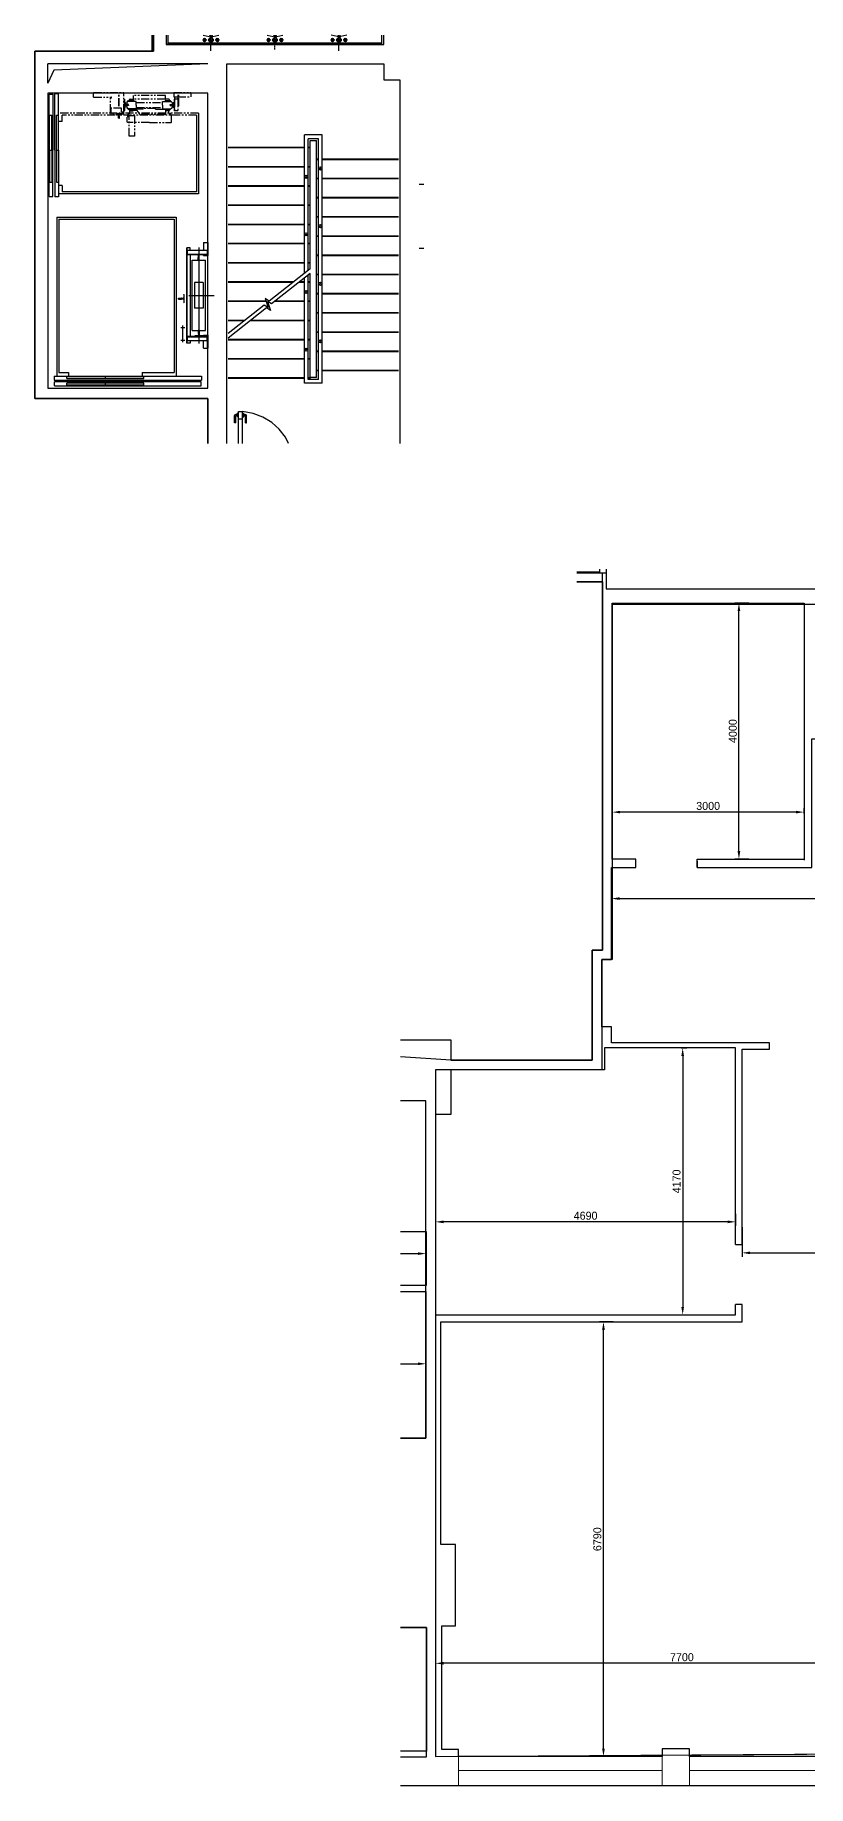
# Model space of a CAD drawing. Header units: millimetres. Extents: x 1227527 to 1255947, y -285579 to -258224.
# Drawn here: x 1227527 to 1239607, y -285579 to -258224 of the extents above; entities that cross this region are included whole.
import ezdxf

# ---------------------------------------------------------------- set-up
doc = ezdxf.new("R2010")
doc.units = ezdxf.units.MM
for name, pattern in [('DASHDOT2', [12.7, 6.35, -3.175, 0, -3.175]), ('HIDDEN2', [4.7625, 3.175, -1.5875]), ('PHANTOMX2', [127, 63.5, -12.7, 12.7, -12.7, 12.7, -12.7])]:
    doc.linetypes.add(name, pattern=pattern)
for name, color, linetype in [('Baca', 7, 'Continuous'), ('Divar-komek', 7, 'Continuous'), ('Kafel', 7, 'Continuous'), ('Lift', 7, 'Continuous'), ('Meheccer', 7, 'Continuous'), ('OFFICE_BOUNDARY', 3, 'Continuous'), ('Pillekan', 7, 'Continuous'), ('Qapi', 7, 'Continuous'), ('Santexnika', 7, 'Continuous')]:
    doc.layers.add(name, color=color, linetype=linetype)
doc.layers.add('Guzgu', color=165, linetype='Continuous', lineweight=5, true_color=0x385ca8)

msp = doc.modelspace()

# ---------------------------------------------------------------- linework, layer by layer
for p, q in [((1229377, -258474), (1229377, -258224)), ((1229577, -258224), (1229577, -258374)), ((1232977, -258374), (1232977, -258224)), ((1227527, -263904), (1227527, -258474)), ((1227527, -258474), (1229377, -258474)), ((1229577, -258374), (1232977, -258374)), ((1230527, -258674), (1232977, -258674)), ((1230527, -264604), (1230527, -258674)), ((1232977, -258674), (1232977, -258924)), ((1232977, -258924), (1233227, -258924)), ((1233227, -258924), (1233227, -264604)), ((1230227, -263904), (1227527, -263904)), ((1230227, -264604), (1230227, -263904)), ((1236352, -266618), (1235997, -266618)), ((1236352, -266618), (1236352, -266569)), ((1236397, -266878), (1236397, -266628)), ((1236452, -266569), (1236452, -266878)), ((1235997, -266768), (1236397, -266768)), ((1236397, -266768), (1235997, -266768)), ((1236397, -272519), (1236397, -266768)), ((1236397, -272519), (1236397, -266878)), ((1236452, -266878), (1240872, -266878)), ((1236237, -274239), (1236237, -272519)), ((1236237, -272519), (1236397, -272519)), ((1236237, -274239), (1236237, -272519)), ((1236237, -272519), (1236397, -272519)), ((1233237, -273924), (1234027, -273924)), ((1234027, -273924), (1234027, -274239)), ((1234027, -274239), (1236237, -274239)), ((1234027, -274239), (1236237, -274239)), ((1233647, -276924), (1233237, -276924)), ((1233647, -277754), (1233647, -276924)), ((1233237, -277754), (1233647, -277754)), ((1233237, -277854), (1233637, -277854)), ((1233637, -277854), (1233637, -280144)), ((1233637, -280144), (1233237, -280144)), ((1233237, -283104), (1233647, -283104)), ((1233647, -283104), (1233647, -285034)), ((1233647, -285034), (1233237, -285034)), ((1247964, -285579), (1233237, -285579))]:
    msp.add_line(p, q)
at = {"color": 1, "lineweight": 30}
for p, q in [((1229377, -258224), (1229377, -258474)), ((1229377, -258474), (1229377, -258224)), ((1229377, -258474), (1227527, -258474)), ((1227527, -258474), (1227527, -263904)), ((1227527, -263904), (1227527, -258474)), ((1227527, -258474), (1229377, -258474)), ((1227527, -263904), (1230227, -263904)), ((1230227, -263904), (1227527, -263904)), ((1230227, -263904), (1230227, -264604)), ((1230227, -264604), (1230227, -263904)), ((1235997, -266628), (1236452, -266628)), ((1236452, -266628), (1236452, -266878)), ((1235997, -266768), (1236397, -266768)), ((1236397, -266768), (1236397, -272519)), ((1236452, -266878), (1240872, -266878)), ((1242147, -267119), (1236547, -267119)), ((1236547, -267119), (1236547, -272669)), ((1236397, -272519), (1236237, -272519)), ((1236237, -272519), (1236237, -274239)), ((1236547, -272669), (1236387, -272669)), ((1236387, -272669), (1236387, -273719)), ((1236387, -273719), (1236387, -274389)), ((1234027, -274239), (1233237, -274190)), ((1236237, -274239), (1234027, -274239)), ((1236387, -274389), (1233787, -274389)), ((1233787, -274389), (1233787, -275089)), ((1233637, -274874), (1233237, -274874)), ((1233637, -280144), (1233637, -274874)), ((1233787, -275089), (1233787, -285119)), ((1233237, -280144), (1233637, -280144)), ((1233647, -283104), (1233237, -283104)), ((1233647, -285124), (1233647, -283104)), ((1233787, -285119), (1249537, -285019)), ((1233237, -285124), (1233647, -285124))]:
    msp.add_line(p, q, dxfattribs=at)
at = {"color": 0, "lineweight": -2, "transparency": 16777216}
for p, q in [((1238681, -267099), (1238466, -267099)), ((1238528, -270974), (1238528, -267224)), ((1236547, -270386), (1236547, -270302)), ((1239422, -270365), (1236672, -270365)), ((1239547, -270386), (1239547, -270302)), ((1238681, -271099), (1238466, -271099)), ((1236537, -271918), (1236537, -271653)), ((1236662, -271716), (1248882, -271716)), ((1237628, -274049), (1237712, -274049)), ((1237649, -274174), (1237649, -278094)), ((1233787, -276686), (1233787, -276829)), ((1238352, -276766), (1233912, -276766)), ((1238477, -276641), (1238477, -276829)), ((1238577, -276847), (1238577, -277313)), ((1233637, -277320), (1233637, -277199)), ((1238702, -277250), (1242972, -277250)), ((1236564, -278329), (1236348, -278329)), ((1236411, -284994), (1236411, -278454)), ((1237628, -278219), (1237712, -278219)), ((1233637, -278978), (1233637, -278921)), ((1233787, -283642), (1233787, -283726)), ((1241362, -283663), (1233912, -283663)), ((1236564, -285119), (1236348, -285119))]:
    msp.add_line(p, q, dxfattribs=at)
at = {"color": 0, "lineweight": -2}
for p, q in [((1233237, -277262), (1233512, -277262)), ((1233237, -278983), (1233512, -278983))]:
    msp.add_line(p, q, dxfattribs=at)
msp.add_lwpolyline([(1227727, -263744), (1230227, -263744), (1230227, -259134), (1227727, -259134)], close=True)
for points in [[(1236917, -271229), (1236917, -271099), (1236547, -271099), (1236547, -267099), (1239547, -267099), (1239547, -271118)], [(1237877, -271129), (1237877, -271229), (1239667, -271229), (1239667, -269219), (1242667, -269219), (1242667, -269119)], [(1236537, -273969), (1236537, -273719), (1236387, -273719), (1236387, -272669), (1236537, -272669), (1236537, -271229), (1236917, -271229), (1236917, -271129)], [(1237877, -271229), (1237877, -271099)], [(1237877, -271099), (1239547, -271099)], [(1238477, -277119), (1238477, -274049), (1236427, -274049), (1236427, -274389), (1234027, -274389), (1234027, -275089)], [(1239007, -274069), (1239007, -273969), (1236537, -273969)], [(1238477, -277119), (1238577, -277119), (1238577, -274069), (1239007, -274069)], [(1234027, -275089), (1233787, -275089), (1233787, -278219), (1238477, -278219), (1238477, -278059)], [(1233867, -278329), (1238577, -278329), (1238577, -278059), (1238477, -278059)], [(1242117, -281439), (1242117, -281339), (1241997, -281339), (1241997, -281959), (1240967, -281959), (1240967, -283089), (1241487, -283089), (1241487, -284979), (1240927, -284979), (1240927, -285119), (1237757, -285119), (1237757, -284999), (1237327, -284999), (1237327, -285119), (1234147, -285119), (1234147, -285009), (1233887, -285009), (1233887, -283079), (1234097, -283079), (1234097, -281809), (1233867, -281809), (1233867, -278329)]]:
    msp.add_lwpolyline(points)
at = {"lineweight": 5}
for points in [[(1234147, -285119), (1234147, -285579)], [(1237327, -285119), (1237327, -285579)], [(1237757, -285119), (1237757, -285579)]]:
    msp.add_lwpolyline(points, dxfattribs=at)
at = {"color": 5, "lineweight": 5}
for points in [[(1237327, -285339), (1234147, -285339)], [(1240927, -285339), (1237757, -285339)]]:
    msp.add_lwpolyline(points, dxfattribs=at)
at = {"color": 0, "transparency": 16777216}
for points in [[(1238507, -267224), (1238549, -267224), (1238528, -267099)], [(1236672, -270344), (1236672, -270385), (1236547, -270365)], [(1239422, -270344), (1239422, -270385), (1239547, -270365)], [(1238507, -270974), (1238549, -270974), (1238528, -271099)], [(1236662, -271695), (1236662, -271736), (1236537, -271716)], [(1237628, -274174), (1237670, -274174), (1237649, -274049)], [(1233912, -276745), (1233912, -276787), (1233787, -276766)], [(1238352, -276745), (1238352, -276787), (1238477, -276766)], [(1233512, -277241), (1233512, -277283), (1233637, -277262)], [(1238702, -277230), (1238702, -277271), (1238577, -277250)], [(1237628, -278094), (1237670, -278094), (1237649, -278219)], [(1236390, -278454), (1236432, -278454), (1236411, -278329)], [(1233512, -278962), (1233512, -279004), (1233637, -278983)], [(1233912, -283642), (1233912, -283684), (1233787, -283663)], [(1236390, -284994), (1236432, -284994), (1236411, -285119)]]:
    msp.add_solid(points, dxfattribs=at)
at = {"layer": 'Baca'}
msp.add_lwpolyline([(1230227, -258674), (1227823, -258772), (1227727, -258974)], dxfattribs=at)
at = {"layer": 'Divar-komek'}
for p, q in [((1229377, -258224), (1229377, -258474)), ((1229577, -258224), (1229577, -258374)), ((1229377, -258474), (1227527, -258474)), ((1227527, -258974), (1227527, -258474)), ((1230227, -258374), (1229577, -258374)), ((1230227, -258674), (1227727, -258674)), ((1227727, -258974), (1227727, -258674))]:
    msp.add_line(p, q, dxfattribs=at)
at = {"layer": 'Guzgu'}
msp.add_line((1232947, -258344), (1229607, -258344), dxfattribs=at)
at = {"layer": 'Kafel'}
for p, q in [((1229357, -258474), (1229357, -258224)), ((1229607, -258374), (1229607, -258224)), ((1232947, -258374), (1232947, -258224))]:
    msp.add_line(p, q, dxfattribs=at)
at = {"layer": 'Lift'}
for p, q in [((1227747, -259149), (1227807, -259149)), ((1227747, -260749), (1227747, -259149)), ((1227807, -259149), (1227807, -260024)), ((1227897, -259144), (1227837, -259144)), ((1227837, -260024), (1227837, -259144)), ((1227897, -260024), (1227897, -259144)), ((1228443, -259194), (1228443, -259124)), ((1227756, -260024), (1227756, -259474)), ((1227756, -259474), (1227788, -259474)), ((1227788, -260024), (1227788, -259474)), ((1227861, -259474), (1227893, -259474)), ((1227861, -260024), (1227861, -259474)), ((1227893, -260024), (1227893, -259474)), ((1227952, -259574), (1227897, -259574)), ((1227952, -259574), (1227952, -259474)), ((1230052, -259474), (1230052, -260674)), ((1230082, -259443), (1230082, -260705)), ((1227756, -260024), (1227756, -260524)), ((1227756, -260024), (1227788, -260024)), ((1227788, -260024), (1227788, -260524)), ((1227807, -260749), (1227807, -260024)), ((1227837, -260024), (1227837, -260754)), ((1227861, -260024), (1227893, -260024)), ((1227861, -260024), (1227861, -260524)), ((1227893, -260024), (1227893, -260524)), ((1227897, -260024), (1227897, -260754)), ((1227756, -260524), (1227788, -260524)), ((1227861, -260524), (1227893, -260524)), ((1227952, -260574), (1227897, -260574)), ((1227952, -260574), (1227952, -260674)), ((1230052, -260674), (1227952, -260674)), ((1227747, -260749), (1227807, -260749)), ((1227897, -260754), (1227837, -260754)), ((1230082, -260705), (1227897, -260705)), ((1227871, -261069), (1227871, -263554)), ((1227871, -261069), (1229733, -261069)), ((1227902, -261099), (1227902, -263499)), ((1227902, -261099), (1229702, -261099)), ((1229702, -261099), (1229702, -263499)), ((1229733, -261069), (1229733, -263554)), ((1230162, -261468), (1230162, -261588)), ((1230162, -261468), (1230227, -261468)), ((1230221, -261468), (1230221, -261668)), ((1230227, -261468), (1230227, -261668)), ((1229951, -261547), (1229901, -261547)), ((1229901, -263037), (1229901, -261547)), ((1229905, -263037), (1229905, -261547)), ((1229911, -261588), (1230217, -261588)), ((1229911, -261653), (1229911, -261588)), ((1229911, -261647), (1230217, -261647)), ((1229911, -261653), (1230217, -261653)), ((1229951, -261588), (1229951, -261547)), ((1229951, -261653), (1229951, -262931)), ((1229981, -261742), (1230191, -261742)), ((1229981, -262842), (1229981, -261742)), ((1230023, -261653), (1230150, -261653)), ((1230023, -261658), (1230023, -261653)), ((1230075, -261664), (1230027, -261661)), ((1230078, -261741), (1230078, -261698)), ((1230079, -261742), (1230078, -261741)), ((1230094, -261742), (1230079, -261742)), ((1230094, -261742), (1230079, -261742)), ((1230081, -261693), (1230081, -261671)), ((1230086, -261542), (1230086, -263042)), ((1230091, -261693), (1230091, -261671)), ((1230094, -261741), (1230094, -261698)), ((1230094, -261742), (1230094, -261741)), ((1230146, -261661), (1230098, -261664)), ((1230150, -261658), (1230150, -261653)), ((1230162, -261653), (1230162, -261668)), ((1230162, -261668), (1230227, -261668)), ((1230191, -262842), (1230191, -261742)), ((1230217, -261588), (1230217, -261653)), ((1229772, -262335), (1229773, -262334)), ((1229773, -262334), (1229817, -262334)), ((1229853, -262283), (1229851, -262331)), ((1229857, -262279), (1229861, -262279)), ((1229861, -262406), (1229861, -262279)), ((1229932, -262292), (1230327, -262292)), ((1230020, -262092), (1230020, -262492)), ((1230153, -262092), (1230020, -262092)), ((1230153, -262092), (1230153, -262492)), ((1229772, -262335), (1229772, -262349)), ((1229772, -262335), (1229772, -262349)), ((1229772, -262349), (1229772, -262335)), ((1229772, -262349), (1229773, -262350)), ((1229773, -262350), (1229817, -262350)), ((1229821, -262337), (1229844, -262337)), ((1229821, -262347), (1229844, -262347)), ((1229851, -262354), (1229853, -262402)), ((1229857, -262406), (1229861, -262406)), ((1230153, -262492), (1230020, -262492)), ((1229807, -262792), (1229867, -262792)), ((1229837, -263022), (1229837, -262762)), ((1229981, -262842), (1230191, -262842)), ((1230079, -262842), (1230078, -262843)), ((1230078, -262843), (1230078, -262887)), ((1230094, -262842), (1230079, -262842)), ((1230094, -262842), (1230079, -262842)), ((1230094, -262842), (1230094, -262843)), ((1230094, -262843), (1230094, -262887)), ((1229807, -262992), (1229867, -262992)), ((1229951, -263037), (1229901, -263037)), ((1229911, -262996), (1229911, -262931)), ((1229911, -262931), (1230217, -262931)), ((1229911, -262937), (1230217, -262937)), ((1229911, -262996), (1230217, -262996)), ((1229951, -262996), (1229951, -263037)), ((1230023, -262927), (1230023, -262931)), ((1230023, -262931), (1230150, -262931)), ((1230075, -262920), (1230027, -262923)), ((1230081, -262891), (1230081, -262913)), ((1230091, -262891), (1230091, -262913)), ((1230146, -262923), (1230098, -262920)), ((1230150, -262927), (1230150, -262931)), ((1230162, -262916), (1230227, -262916)), ((1230162, -262931), (1230162, -262916)), ((1230162, -263116), (1230162, -262996)), ((1230162, -263116), (1230227, -263116)), ((1230217, -262996), (1230217, -262931)), ((1230221, -263116), (1230221, -262916)), ((1230227, -262916), (1230227, -263116)), ((1227827, -263554), (1227827, -263614)), ((1227827, -263554), (1230127, -263554)), ((1227827, -263614), (1230127, -263614)), ((1227832, -263704), (1227832, -263644)), ((1230122, -263644), (1227832, -263644)), ((1227902, -263499), (1228052, -263499)), ((1228027, -263590), (1228027, -263558)), ((1228027, -263558), (1229227, -263558)), ((1228027, -263590), (1229227, -263590)), ((1229227, -263663), (1228027, -263663)), ((1228027, -263695), (1228027, -263663)), ((1229227, -263695), (1228027, -263695)), ((1228052, -263499), (1228052, -263554)), ((1228627, -263590), (1228627, -263558)), ((1228627, -263695), (1228627, -263663)), ((1229202, -263499), (1229702, -263499)), ((1229202, -263499), (1229202, -263554)), ((1229227, -263590), (1229227, -263558)), ((1229227, -263695), (1229227, -263663)), ((1230122, -263704), (1230122, -263644)), ((1230127, -263554), (1230127, -263614)), ((1227832, -263704), (1230122, -263704))]:
    msp.add_line(p, q, dxfattribs=at)
at = {"layer": 'Lift', "linetype": 'PHANTOMX2', "ltscale": 2}
for p, q in [((1228443, -259124), (1228913, -259124)), ((1228443, -259194), (1228718, -259194)), ((1228708, -259204), (1228718, -259204)), ((1228708, -259432), (1228708, -259204)), ((1228835, -259338), (1228835, -259124)), ((1228845, -259338), (1228845, -259124)), ((1228913, -259432), (1228913, -259124)), ((1228913, -259226), (1228928, -259226)), ((1228924, -259226), (1228924, -259411)), ((1228928, -259411), (1228928, -259226)), ((1228928, -259318), (1228928, -259274)), ((1228928, -259274), (1228929, -259274)), ((1228928, -259318), (1228928, -259363)), ((1228937, -259281), (1228939, -259310)), ((1228953, -259314), (1228944, -259314)), ((1228953, -259322), (1228944, -259322)), ((1228957, -259310), (1228953, -259314)), ((1228957, -259326), (1228953, -259322)), ((1228960, -259294), (1228955, -259294)), ((1228955, -259300), (1228955, -259294)), ((1228958, -259300), (1228955, -259300)), ((1228989, -259310), (1228957, -259310)), ((1228958, -259300), (1228958, -259310)), ((1228991, -259310), (1228958, -259310)), ((1228960, -259278), (1228990, -259248)), ((1228960, -259278), (1228960, -259294)), ((1229110, -259261), (1228967, -259261)), ((1228967, -259271), (1228967, -259261)), ((1228989, -259310), (1228990, -259311)), ((1228989, -259326), (1228990, -259325)), ((1229070, -259248), (1228990, -259248)), ((1228990, -259318), (1228990, -259311)), ((1228990, -259318), (1228990, -259325)), ((1228991, -259327), (1228991, -259310)), ((1229000, -259248), (1229000, -259243)), ((1229015, -259228), (1229060, -259228)), ((1229060, -259228), (1229060, -259234)), ((1229065, -259234), (1229060, -259234)), ((1229565, -259168), (1229065, -259168)), ((1229065, -259234), (1229065, -259168)), ((1229565, -259228), (1229065, -259228)), ((1229065, -259234), (1229065, -259228)), ((1229070, -259248), (1229070, -259261)), ((1229110, -259318), (1229110, -259261)), ((1229110, -259281), (1229520, -259281)), ((1229110, -259318), (1229110, -259376)), ((1229520, -259318), (1229520, -259261)), ((1229520, -259261), (1229663, -259261)), ((1229520, -259318), (1229520, -259376)), ((1229560, -259248), (1229560, -259261)), ((1229560, -259248), (1229640, -259248)), ((1229565, -259234), (1229565, -259168)), ((1229565, -259234), (1229565, -259228)), ((1229565, -259234), (1229570, -259234)), ((1229570, -259228), (1229570, -259234)), ((1229615, -259228), (1229570, -259228)), ((1229630, -259248), (1229630, -259243)), ((1229639, -259310), (1229672, -259310)), ((1229639, -259327), (1229639, -259310)), ((1229670, -259278), (1229640, -259248)), ((1229641, -259310), (1229640, -259311)), ((1229640, -259318), (1229640, -259311)), ((1229640, -259318), (1229640, -259325)), ((1229641, -259326), (1229640, -259325)), ((1229641, -259310), (1229674, -259310)), ((1229663, -259271), (1229663, -259261)), ((1229670, -259278), (1229670, -259294)), ((1229670, -259294), (1229675, -259294)), ((1229672, -259300), (1229672, -259310)), ((1229672, -259300), (1229675, -259300)), ((1229674, -259310), (1229678, -259314)), ((1229674, -259326), (1229678, -259322)), ((1229675, -259300), (1229675, -259294)), ((1229678, -259314), (1229687, -259314)), ((1229678, -259322), (1229687, -259322)), ((1229694, -259281), (1229692, -259310)), ((1229697, -259124), (1229697, -259189)), ((1229697, -259124), (1229962, -259124)), ((1229697, -259189), (1229707, -259189)), ((1229702, -259226), (1229702, -259411)), ((1229707, -259226), (1229702, -259226)), ((1229702, -259318), (1229702, -259274)), ((1229702, -259274), (1229702, -259274)), ((1229702, -259318), (1229702, -259363)), ((1229707, -259189), (1229707, -259226)), ((1229707, -259189), (1229757, -259189)), ((1229707, -259411), (1229707, -259226)), ((1229757, -259226), (1229707, -259226)), ((1229707, -259226), (1229707, -259408)), ((1229757, -259189), (1229962, -259189)), ((1229757, -259209), (1229757, -259226)), ((1229762, -259226), (1229757, -259226)), ((1229762, -259226), (1229762, -259411)), ((1229765, -259338), (1229765, -259124)), ((1229767, -259199), (1229772, -259199)), ((1229772, -259189), (1229772, -259199)), ((1229775, -259338), (1229775, -259124)), ((1229962, -259124), (1229962, -259189)), ((1230082, -259443), (1227897, -259443)), ((1230052, -259474), (1227952, -259474)), ((1228708, -259432), (1228720, -259432)), ((1228880, -259367), (1228720, -259367)), ((1228720, -259462), (1228720, -259367)), ((1228915, -259458), (1228720, -259458)), ((1228915, -259462), (1228720, -259462)), ((1228840, -259462), (1228796, -259462)), ((1228796, -259462), (1228796, -259463)), ((1228803, -259471), (1228832, -259473)), ((1228832, -259491), (1228836, -259487)), ((1228832, -259523), (1228832, -259491)), ((1228832, -259523), (1228833, -259524)), ((1228840, -259524), (1228833, -259524)), ((1228836, -259487), (1228836, -259478)), ((1228840, -259462), (1228885, -259462)), ((1228840, -259524), (1228847, -259524)), ((1228844, -259487), (1228844, -259478)), ((1228848, -259491), (1228844, -259487)), ((1228848, -259523), (1228847, -259524)), ((1228848, -259523), (1228848, -259491)), ((1228878, -259471), (1228849, -259473)), ((1228880, -259425), (1228880, -259367)), ((1228885, -259462), (1228885, -259463)), ((1228915, -259432), (1228887, -259432)), ((1228888, -259432), (1228913, -259432)), ((1228913, -259411), (1228928, -259411)), ((1228915, -259462), (1228915, -259432)), ((1228928, -259363), (1228929, -259363)), ((1228937, -259355), (1228939, -259327)), ((1228961, -259337), (1228956, -259337)), ((1228956, -259343), (1228956, -259337)), ((1228960, -259343), (1228956, -259343)), ((1228989, -259326), (1228957, -259326)), ((1228960, -259343), (1228960, -259358)), ((1228960, -259358), (1228990, -259388)), ((1228991, -259327), (1228961, -259327)), ((1228961, -259333), (1228961, -259327)), ((1228961, -259337), (1228961, -259333)), ((1228967, -259365), (1228967, -259376)), ((1229110, -259376), (1228967, -259376)), ((1228973, -259510), (1228970, -259510)), ((1228970, -259587), (1228970, -259510)), ((1228973, -259587), (1228970, -259587)), ((1228973, -259467), (1228973, -259492)), ((1228973, -259467), (1228983, -259467)), ((1228973, -259492), (1228973, -259510)), ((1228973, -259587), (1228973, -259590)), ((1229315, -259590), (1228973, -259590)), ((1229070, -259388), (1228990, -259388)), ((1229010, -259452), (1228998, -259452)), ((1229000, -259393), (1229000, -259388)), ((1229010, -259452), (1229010, -259395)), ((1229015, -259390), (1229020, -259390)), ((1229015, -259408), (1229060, -259408)), ((1229020, -259386), (1229020, -259390)), ((1229020, -259386), (1229103, -259386)), ((1229123, -259402), (1229060, -259402)), ((1229060, -259402), (1229060, -259408)), ((1229070, -259376), (1229070, -259388)), ((1229103, -259382), (1229104, -259381)), ((1229103, -259386), (1229103, -259382)), ((1229220, -259381), (1229104, -259381)), ((1229110, -259356), (1229520, -259356)), ((1229170, -259468), (1229123, -259402)), ((1229565, -259468), (1229170, -259468)), ((1229410, -259373), (1229220, -259373)), ((1229220, -259381), (1229220, -259373)), ((1229315, -259590), (1229657, -259590)), ((1229410, -259381), (1229410, -259373)), ((1229410, -259381), (1229527, -259381)), ((1229520, -259376), (1229663, -259376)), ((1229527, -259382), (1229527, -259381)), ((1229527, -259386), (1229527, -259382)), ((1229611, -259386), (1229527, -259386)), ((1229560, -259376), (1229560, -259388)), ((1229560, -259388), (1229640, -259388)), ((1229565, -259402), (1229565, -259468)), ((1229570, -259402), (1229565, -259402)), ((1229570, -259402), (1229570, -259408)), ((1229615, -259408), (1229570, -259408)), ((1229611, -259386), (1229611, -259390)), ((1229615, -259390), (1229611, -259390)), ((1229620, -259452), (1229620, -259395)), ((1229620, -259452), (1229633, -259452)), ((1229630, -259393), (1229630, -259388)), ((1229639, -259327), (1229669, -259327)), ((1229670, -259358), (1229640, -259388)), ((1229641, -259326), (1229674, -259326)), ((1229657, -259467), (1229648, -259467)), ((1229657, -259467), (1229657, -259492)), ((1229657, -259492), (1229657, -259510)), ((1229657, -259510), (1229660, -259510)), ((1229657, -259587), (1229657, -259590)), ((1229657, -259587), (1229660, -259587)), ((1229660, -259587), (1229660, -259510)), ((1229663, -259365), (1229663, -259376)), ((1229669, -259333), (1229669, -259327)), ((1229669, -259337), (1229669, -259333)), ((1229669, -259337), (1229674, -259337)), ((1229670, -259343), (1229670, -259358)), ((1229670, -259343), (1229674, -259343)), ((1229674, -259343), (1229674, -259337)), ((1229694, -259355), (1229692, -259327)), ((1229702, -259363), (1229702, -259363)), ((1229762, -259411), (1229702, -259411))]:
    msp.add_line(p, q, dxfattribs=at)
msp.add_lwpolyline([(1228999, -259803), (1228999, -259483), (1229082, -259483), (1229082, -259803)], close=True, dxfattribs=at)
at = {"layer": 'Lift', "extrusion": (0, 0, -1)}
for centre in [(-1229837, -262792), (-1229837, -262992)]:
    msp.add_circle(centre, 4, dxfattribs=at)
at = {"layer": 'Lift', "linetype": 'PHANTOMX2', "ltscale": 2}
for centre, radius, start, end in [((1228718, -259199), 5, -90, 90), ((1228929, -259282), 8, 4.5177, 90), ((1228944, -259309), 5, -175.4823, -90), ((1228944, -259327), 5, 90, 175.4823), ((1229015, -259243), 15, 109.4712, 180), ((1229015, -259243), 15, 90, 109.4712), ((1229615, -259243), 15, 0, 90), ((1229767, -259209), 10, 90, 180), ((1228804, -259463), 8, 180, -94.5177), ((1228831, -259478), 5, 0, 85.4823), ((1228849, -259478), 5, 94.5177, 180), ((1228877, -259463), 8, -85.4823, 0), ((1228887, -259425), 7, 180, -90), ((1228929, -259355), 8, -90, -4.5177), ((1228998, -259467), 15, 90, 180), ((1229015, -259393), 15, 180, -109.4712), ((1229015, -259395), 5, 90, 180), ((1229015, -259393), 15, -109.4712, -90), ((1229615, -259395), 5, 0, 90), ((1229615, -259393), 15, -90, 0), ((1229633, -259467), 15, 0, 90)]:
    msp.add_arc(centre, radius, start, end, dxfattribs=at)
at = {"layer": 'Lift', "extrusion": (0, 0, -1)}
for centre, radius, start, end in [((-1230027, -261658), 4, -86.869, 0), ((-1230074, -261671), 7, 93.131, 180), ((-1230076, -261693), 5, 180, -114.3305), ((-1230098, -261671), 7, 0, 86.869), ((-1230096, -261693), 5, -65.6695, 0), ((-1230146, -261658), 4, 180, -93.131), ((-1229821, -262332), 5, -90, -24.3305), ((-1229844, -262330), 7, -176.869, -90), ((-1229857, -262283), 4, 3.131, 90), ((-1229821, -262352), 5, 24.3305, 90), ((-1229844, -262354), 7, 90, 176.869), ((-1229857, -262402), 4, -90, -3.131), ((-1230027, -262927), 4, 0, 86.869), ((-1230074, -262913), 7, 180, -93.131), ((-1230076, -262891), 5, 114.3305, 180), ((-1230096, -262891), 5, 0, 65.6695), ((-1230098, -262913), 7, -86.869, 0), ((-1230146, -262927), 4, 93.131, 180)]:
    msp.add_arc(centre, radius, start, end, dxfattribs=at)
at = {"layer": 'Lift', "linetype": 'PHANTOMX2', "ltscale": 2, "extrusion": (0, 0, -1)}
for centre, major_axis, start_param, end_param in [((1229687, -259309), (3.54, -3.54), 5.576636, 0.785398), ((1229687, -259327), (-3.54, -3.54), 2.356194, 3.848142), ((1229702, -259282), (5.66, -5.66), 2.435043, 3.926991), ((1229702, -259355), (5.66, -5.66), 0.785398, 2.277346)]:
    msp.add_ellipse(centre, major_axis=major_axis, ratio=1, start_param=start_param, end_param=end_param, dxfattribs=at)
at = {"layer": 'Meheccer'}
for p, q in [((1229607, -258354), (1232947, -258354)), ((1231737, -261946), (1231737, -259784)), ((1232017, -259784), (1231737, -259784)), ((1231797, -261899), (1231797, -259844)), ((1231957, -259844), (1231797, -259844)), ((1231957, -263604), (1231957, -259844)), ((1232017, -263664), (1232017, -259784)), ((1231737, -263664), (1231737, -262020)), ((1231797, -263604), (1231797, -261973)), ((1232017, -263664), (1231737, -263664)), ((1231957, -263604), (1231797, -263604))]:
    msp.add_line(p, q, dxfattribs=at)
for centre, radius in [((1231767, -260439), 25), ((1231987, -260309), 25), ((1231987, -260309), 5), ((1231767, -260439), 5), ((1231987, -261209), 25), ((1231767, -261339), 25), ((1231767, -262239), 25), ((1231767, -262239), 5), ((1231987, -262110), 25), ((1231767, -263139), 25), ((1231767, -263139), 5), ((1231987, -263009), 25)]:
    msp.add_circle(centre, radius, dxfattribs=at)
at = {"layer": 'Meheccer', "linetype": 'HIDDEN2'}
for centre in [(1231987, -261209), (1231767, -261339), (1231987, -262110), (1231987, -263009)]:
    msp.add_circle(centre, 5, dxfattribs=at)
at = {"layer": 'OFFICE_BOUNDARY'}
msp.add_lwpolyline([(1233787, -275089), (1233787, -285119), (1249537, -285019), (1249537, -283659), (1252767, -283659), (1252767, -275049), (1255547, -275049), (1255547, -266069), (1250147, -266069), (1250147, -266589), (1242147, -266629), (1242147, -267119), (1236547, -267119), (1236547, -272669), (1236387, -272669), (1236387, -273719), (1236387, -274389), (1233787, -274389), (1233787, -275089)], close=True, dxfattribs=at)
at = {"layer": 'Pillekan'}
for p, q in [((1231737, -259982), (1230547, -259982)), ((1231737, -259989), (1230547, -259989)), ((1231827, -259982), (1231797, -259982)), ((1231827, -259989), (1231797, -259989)), ((1231827, -261875), (1231827, -259874)), ((1231827, -259874), (1231927, -259874)), ((1231927, -263574), (1231927, -259874)), ((1231737, -260282), (1230547, -260282)), ((1231737, -260289), (1230547, -260289)), ((1231827, -260282), (1231797, -260282)), ((1231827, -260289), (1231797, -260289)), ((1231927, -260159), (1231957, -260159)), ((1231927, -260167), (1231957, -260167)), ((1232017, -260159), (1233207, -260159)), ((1232017, -260167), (1233207, -260167)), ((1231737, -260582), (1230547, -260582)), ((1231737, -260589), (1230547, -260589)), ((1231827, -260582), (1231797, -260582)), ((1231827, -260589), (1231797, -260589)), ((1231927, -260459), (1231957, -260459)), ((1231927, -260467), (1231957, -260467)), ((1232017, -260459), (1233207, -260459)), ((1232017, -260467), (1233207, -260467)), ((1231737, -260882), (1230547, -260882)), ((1231737, -260889), (1230547, -260889)), ((1231827, -260882), (1231797, -260882)), ((1231827, -260889), (1231797, -260889)), ((1231927, -260759), (1231957, -260759)), ((1231927, -260767), (1231957, -260767)), ((1232017, -260759), (1233207, -260759)), ((1232017, -260767), (1233207, -260767)), ((1231737, -261182), (1230547, -261182)), ((1231737, -261189), (1230547, -261189)), ((1231827, -261182), (1231797, -261182)), ((1231827, -261189), (1231797, -261189)), ((1231927, -261059), (1231957, -261059)), ((1231927, -261067), (1231957, -261067)), ((1232017, -261059), (1233207, -261059)), ((1232017, -261067), (1233207, -261067)), ((1231737, -261482), (1230547, -261482)), ((1231737, -261489), (1230547, -261489)), ((1231827, -261482), (1231797, -261482)), ((1231827, -261489), (1231797, -261489)), ((1231927, -261359), (1231957, -261359)), ((1231927, -261367), (1231957, -261367)), ((1232017, -261359), (1233207, -261359)), ((1232017, -261367), (1233207, -261367)), ((1231737, -261782), (1230547, -261782)), ((1231827, -261782), (1231797, -261782)), ((1231927, -261659), (1231957, -261659)), ((1231927, -261667), (1231957, -261667)), ((1232017, -261659), (1233207, -261659)), ((1232017, -261667), (1233207, -261667)), ((1231737, -261789), (1230547, -261789)), ((1231827, -261789), (1231797, -261789)), ((1231827, -263589), (1231827, -261949)), ((1231927, -261959), (1231957, -261959)), ((1231927, -261967), (1231957, -261967)), ((1232017, -261959), (1233207, -261959)), ((1232017, -261967), (1233207, -261967)), ((1231565, -262082), (1230547, -262082)), ((1231556, -262089), (1230547, -262089)), ((1231737, -262089), (1231650, -262089)), ((1231737, -262082), (1231659, -262082)), ((1231827, -262082), (1231797, -262082)), ((1231827, -262089), (1231797, -262089)), ((1231927, -262259), (1231957, -262259)), ((1231927, -262267), (1231957, -262267)), ((1232017, -262259), (1233207, -262259)), ((1232017, -262267), (1233207, -262267)), ((1231138, -262382), (1230547, -262382)), ((1231140, -262389), (1230547, -262389)), ((1231164, -262389), (1231162, -262389)), ((1231737, -262389), (1231270, -262389)), ((1231737, -262382), (1231279, -262382)), ((1231827, -262382), (1231797, -262382)), ((1231827, -262389), (1231797, -262389)), ((1231927, -262559), (1231957, -262559)), ((1231927, -262567), (1231957, -262567)), ((1232017, -262559), (1233207, -262559)), ((1232017, -262567), (1233207, -262567)), ((1230805, -262682), (1230547, -262682)), ((1230796, -262689), (1230547, -262689)), ((1231737, -262689), (1230890, -262689)), ((1231737, -262682), (1230899, -262682)), ((1231827, -262682), (1231797, -262682)), ((1231827, -262689), (1231797, -262689)), ((1231927, -262859), (1231957, -262859)), ((1231927, -262867), (1231957, -262867)), ((1232017, -262859), (1233207, -262859)), ((1232017, -262867), (1233207, -262867)), ((1231737, -262982), (1230547, -262982)), ((1231737, -262989), (1230547, -262989)), ((1231827, -262982), (1231797, -262982)), ((1231827, -262989), (1231797, -262989)), ((1231737, -263282), (1230547, -263282)), ((1231737, -263289), (1230547, -263289)), ((1231827, -263282), (1231797, -263282)), ((1231827, -263289), (1231797, -263289)), ((1231927, -263159), (1231957, -263159)), ((1231927, -263167), (1231957, -263167)), ((1232017, -263159), (1233207, -263159)), ((1232017, -263167), (1233207, -263167)), ((1231737, -263582), (1230547, -263582)), ((1231737, -263589), (1230547, -263589)), ((1231827, -263582), (1231797, -263582)), ((1231827, -263589), (1231797, -263589)), ((1231927, -263574), (1231827, -263574)), ((1231927, -263459), (1231957, -263459)), ((1231927, -263467), (1231957, -263467)), ((1232017, -263459), (1233207, -263459)), ((1232017, -263467), (1233207, -263467))]:
    msp.add_line(p, q, dxfattribs=at)
at = {"layer": 'Pillekan', "linetype": 'Continuous'}
for points in [[(1231827, -261875), (1231187, -262381), (1231125, -262342), (1231171, -262481), (1231108, -262443), (1230547, -262886)], [(1231827, -261949), (1231223, -262426), (1231161, -262387), (1231207, -262526), (1231145, -262488), (1230547, -262960)]]:
    msp.add_lwpolyline(points, dxfattribs=at)
at = {"layer": 'Qapi', "linetype": 'Continuous'}
for p, q in [((1230646, -264285), (1230646, -264170)), ((1230646, -264285), (1230646, -264170)), ((1230691, -264152), (1230664, -264152)), ((1230691, -264152), (1230664, -264152)), ((1230691, -264152), (1230664, -264152)), ((1230691, -264152), (1230664, -264152)), ((1230691, -264152), (1230664, -264152)), ((1230691, -264152), (1230664, -264152)), ((1230664, -264285), (1230664, -264170)), ((1230691, -264170), (1230664, -264170)), ((1230664, -264285), (1230664, -264170)), ((1230691, -264170), (1230664, -264170)), ((1230709, -264134), (1230691, -264134)), ((1230691, -264188), (1230691, -264134)), ((1230691, -264188), (1230691, -264134)), ((1230709, -264134), (1230691, -264134)), ((1230691, -264188), (1230691, -264134)), ((1230691, -264188), (1230691, -264134)), ((1230709, -264188), (1230691, -264188)), ((1230709, -264188), (1230691, -264188)), ((1230771, -264134), (1230789, -264134)), ((1230771, -264134), (1230789, -264134)), ((1230771, -264188), (1230789, -264188)), ((1230771, -264188), (1230789, -264188)), ((1230789, -264188), (1230789, -264134)), ((1230789, -264188), (1230789, -264134)), ((1230789, -264188), (1230789, -264134)), ((1230789, -264188), (1230789, -264134)), ((1230789, -264152), (1230815, -264152)), ((1230789, -264152), (1230815, -264152)), ((1230789, -264152), (1230815, -264152)), ((1230789, -264152), (1230815, -264152)), ((1230789, -264152), (1230815, -264152)), ((1230789, -264152), (1230815, -264152)), ((1230789, -264170), (1230815, -264170)), ((1230789, -264170), (1230815, -264170)), ((1230815, -264285), (1230815, -264170)), ((1230815, -264285), (1230815, -264170)), ((1230833, -264285), (1230833, -264170)), ((1230833, -264285), (1230833, -264170)), ((1230664, -264285), (1230646, -264285)), ((1230664, -264285), (1230646, -264285)), ((1230815, -264285), (1230833, -264285)), ((1230815, -264285), (1230833, -264285))]:
    msp.add_line(p, q, dxfattribs=at)
at = {"layer": 'Qapi'}
for p, q in [((1230709, -264108), (1230771, -264108)), ((1230709, -264108), (1230771, -264108)), ((1230709, -264604), (1230709, -264108)), ((1230709, -264108), (1230771, -264108)), ((1230709, -264108), (1230771, -264108)), ((1230709, -264604), (1230709, -264108)), ((1230709, -264223), (1230771, -264223)), ((1230709, -264223), (1230771, -264223)), ((1230771, -264604), (1230771, -264108)), ((1230771, -264604), (1230771, -264108))]:
    msp.add_line(p, q, dxfattribs=at)
msp.add_lwpolyline([(1231491, -264604), (1231442, -264508), (1231345, -264382), (1231226, -264276), (1231089, -264193), (1230936, -264136), (1230771, -264108)], dxfattribs=at)
msp.add_lwpolyline([(1231491, -264604), (1231442, -264508), (1231345, -264382), (1231226, -264276), (1231089, -264193), (1230936, -264136), (1230771, -264108)], dxfattribs=at)
at = {"layer": 'Qapi', "linetype": 'Continuous'}
for centre, start, end in [((1230664, -264170), 90, 180), ((1230664, -264170), 90, 180), ((1230815, -264170), 0, 90), ((1230815, -264170), 0, 90)]:
    msp.add_arc(centre, 17.8, start, end, dxfattribs=at)
at = {"layer": 'Santexnika'}
for p, q in [((1230264, -258224), (1230261, -258302)), ((1230264, -258224), (1230261, -258302)), ((1230264, -258224), (1230261, -258302)), ((1230264, -258224), (1230261, -258302)), ((1230264, -258224), (1230261, -258302)), ((1230264, -258224), (1230261, -258302)), ((1230264, -258224), (1230261, -258302)), ((1230264, -258224), (1230261, -258302)), ((1230291, -258224), (1230294, -258302)), ((1230291, -258224), (1230294, -258302)), ((1230291, -258224), (1230294, -258302)), ((1230291, -258224), (1230294, -258302)), ((1230291, -258224), (1230294, -258302)), ((1230291, -258224), (1230294, -258302)), ((1230291, -258224), (1230294, -258302)), ((1230291, -258224), (1230294, -258302)), ((1231264, -258224), (1231261, -258302)), ((1231264, -258224), (1231261, -258302)), ((1231264, -258224), (1231261, -258302)), ((1231264, -258224), (1231261, -258302)), ((1231264, -258224), (1231261, -258302)), ((1231264, -258224), (1231261, -258302)), ((1231264, -258224), (1231261, -258302)), ((1231264, -258224), (1231261, -258302)), ((1231291, -258224), (1231294, -258302)), ((1231291, -258224), (1231294, -258302)), ((1231291, -258224), (1231294, -258302)), ((1231291, -258224), (1231294, -258302)), ((1231291, -258224), (1231294, -258302)), ((1231291, -258224), (1231294, -258302)), ((1231291, -258224), (1231294, -258302)), ((1231291, -258224), (1231294, -258302)), ((1232264, -258224), (1232261, -258302)), ((1232264, -258224), (1232261, -258302)), ((1232264, -258224), (1232261, -258302)), ((1232264, -258224), (1232261, -258302)), ((1232264, -258224), (1232261, -258302)), ((1232264, -258224), (1232261, -258302)), ((1232264, -258224), (1232261, -258302)), ((1232264, -258224), (1232261, -258302)), ((1232291, -258224), (1232294, -258302)), ((1232291, -258224), (1232294, -258302)), ((1232291, -258224), (1232294, -258302)), ((1232291, -258224), (1232294, -258302)), ((1232291, -258224), (1232294, -258302)), ((1232291, -258224), (1232294, -258302)), ((1232291, -258224), (1232294, -258302)), ((1232291, -258224), (1232294, -258302)), ((1230166, -258299), (1230170, -258299)), ((1230166, -258307), (1230170, -258307)), ((1230170, -258310), (1230170, -258295)), ((1230185, -258295), (1230170, -258295)), ((1230185, -258310), (1230170, -258310)), ((1230174, -258291), (1230174, -258295)), ((1230174, -258313), (1230174, -258310)), ((1230182, -258291), (1230182, -258295)), ((1230182, -258315), (1230182, -258310)), ((1230185, -258310), (1230185, -258295)), ((1230188, -258299), (1230185, -258299)), ((1230189, -258307), (1230185, -258307)), ((1230333, -258354), (1230223, -258354)), ((1230308, -258242), (1230247, -258242)), ((1230247, -258246), (1230247, -258242)), ((1230308, -258242), (1230247, -258242)), ((1230247, -258246), (1230247, -258242)), ((1230308, -258242), (1230247, -258242)), ((1230247, -258246), (1230247, -258242)), ((1230308, -258242), (1230247, -258242)), ((1230247, -258246), (1230247, -258242)), ((1230308, -258242), (1230247, -258242)), ((1230247, -258246), (1230247, -258242)), ((1230308, -258242), (1230247, -258242)), ((1230247, -258246), (1230247, -258242)), ((1230308, -258242), (1230247, -258242)), ((1230247, -258246), (1230247, -258242)), ((1230308, -258242), (1230247, -258242)), ((1230247, -258246), (1230247, -258242)), ((1230308, -258246), (1230308, -258242)), ((1230308, -258246), (1230308, -258242)), ((1230308, -258246), (1230308, -258242)), ((1230308, -258246), (1230308, -258242)), ((1230308, -258246), (1230308, -258242)), ((1230308, -258246), (1230308, -258242)), ((1230308, -258246), (1230308, -258242)), ((1230308, -258246), (1230308, -258242)), ((1230366, -258299), (1230370, -258299)), ((1230366, -258307), (1230370, -258307)), ((1230370, -258310), (1230370, -258295)), ((1230370, -258295), (1230385, -258295)), ((1230370, -258310), (1230385, -258310)), ((1230373, -258291), (1230373, -258295)), ((1230373, -258315), (1230373, -258310)), ((1230381, -258291), (1230381, -258295)), ((1230381, -258313), (1230381, -258310)), ((1230385, -258310), (1230385, -258295)), ((1230388, -258299), (1230385, -258299)), ((1230389, -258307), (1230385, -258307)), ((1231166, -258299), (1231170, -258299)), ((1231166, -258307), (1231170, -258307)), ((1231170, -258310), (1231170, -258295)), ((1231185, -258295), (1231170, -258295)), ((1231185, -258310), (1231170, -258310)), ((1231174, -258291), (1231174, -258295)), ((1231174, -258313), (1231174, -258310)), ((1231182, -258291), (1231182, -258295)), ((1231182, -258315), (1231182, -258310)), ((1231185, -258310), (1231185, -258295)), ((1231188, -258299), (1231185, -258299)), ((1231189, -258307), (1231185, -258307)), ((1231333, -258354), (1231223, -258354)), ((1231308, -258242), (1231247, -258242)), ((1231247, -258246), (1231247, -258242)), ((1231308, -258242), (1231247, -258242)), ((1231247, -258246), (1231247, -258242)), ((1231308, -258242), (1231247, -258242)), ((1231247, -258246), (1231247, -258242)), ((1231308, -258242), (1231247, -258242)), ((1231247, -258246), (1231247, -258242)), ((1231308, -258242), (1231247, -258242)), ((1231247, -258246), (1231247, -258242)), ((1231308, -258242), (1231247, -258242)), ((1231247, -258246), (1231247, -258242)), ((1231308, -258242), (1231247, -258242)), ((1231247, -258246), (1231247, -258242)), ((1231308, -258242), (1231247, -258242)), ((1231247, -258246), (1231247, -258242)), ((1231308, -258246), (1231308, -258242)), ((1231308, -258246), (1231308, -258242)), ((1231308, -258246), (1231308, -258242)), ((1231308, -258246), (1231308, -258242)), ((1231308, -258246), (1231308, -258242)), ((1231308, -258246), (1231308, -258242)), ((1231308, -258246), (1231308, -258242)), ((1231308, -258246), (1231308, -258242)), ((1231366, -258299), (1231370, -258299)), ((1231366, -258307), (1231370, -258307)), ((1231370, -258310), (1231370, -258295)), ((1231370, -258295), (1231385, -258295)), ((1231370, -258310), (1231385, -258310)), ((1231373, -258291), (1231373, -258295)), ((1231373, -258315), (1231373, -258310)), ((1231381, -258291), (1231381, -258295)), ((1231381, -258313), (1231381, -258310)), ((1231385, -258310), (1231385, -258295)), ((1231388, -258299), (1231385, -258299)), ((1231389, -258307), (1231385, -258307)), ((1232166, -258299), (1232170, -258299)), ((1232166, -258307), (1232170, -258307)), ((1232170, -258310), (1232170, -258295)), ((1232185, -258295), (1232170, -258295)), ((1232185, -258310), (1232170, -258310)), ((1232174, -258291), (1232174, -258295)), ((1232174, -258313), (1232174, -258310)), ((1232182, -258291), (1232182, -258295)), ((1232182, -258315), (1232182, -258310)), ((1232185, -258310), (1232185, -258295)), ((1232188, -258299), (1232185, -258299)), ((1232189, -258307), (1232185, -258307)), ((1232222, -258354), (1232332, -258354)), ((1232247, -258242), (1232308, -258242)), ((1232247, -258246), (1232247, -258242)), ((1232247, -258242), (1232308, -258242)), ((1232247, -258246), (1232247, -258242)), ((1232247, -258242), (1232308, -258242)), ((1232247, -258246), (1232247, -258242)), ((1232247, -258242), (1232308, -258242)), ((1232247, -258246), (1232247, -258242)), ((1232247, -258242), (1232308, -258242)), ((1232247, -258246), (1232247, -258242)), ((1232247, -258242), (1232308, -258242)), ((1232247, -258246), (1232247, -258242)), ((1232247, -258242), (1232308, -258242)), ((1232247, -258246), (1232247, -258242)), ((1232247, -258242), (1232308, -258242)), ((1232247, -258246), (1232247, -258242)), ((1232308, -258246), (1232308, -258242)), ((1232308, -258246), (1232308, -258242)), ((1232308, -258246), (1232308, -258242)), ((1232308, -258246), (1232308, -258242)), ((1232308, -258246), (1232308, -258242)), ((1232308, -258246), (1232308, -258242)), ((1232308, -258246), (1232308, -258242)), ((1232308, -258246), (1232308, -258242)), ((1232366, -258299), (1232370, -258299)), ((1232366, -258307), (1232370, -258307)), ((1232370, -258310), (1232370, -258295)), ((1232370, -258295), (1232385, -258295)), ((1232370, -258310), (1232385, -258310)), ((1232373, -258291), (1232373, -258295)), ((1232373, -258315), (1232373, -258310)), ((1232381, -258291), (1232381, -258295)), ((1232381, -258313), (1232381, -258310)), ((1232385, -258310), (1232385, -258295)), ((1232388, -258299), (1232385, -258299)), ((1232389, -258307), (1232385, -258307))]:
    msp.add_line(p, q, dxfattribs=at)
at = {"layer": 'Santexnika', "color": 26, "linetype": 'DASHDOT2', "true_color": 0x791e15}
for p, q in [((1230277, -258469), (1230277, -258224)), ((1230277, -258469), (1230277, -258224)), ((1230277, -258469), (1230277, -258224)), ((1230277, -258469), (1230277, -258224)), ((1230277, -258469), (1230277, -258224)), ((1230277, -258469), (1230277, -258224)), ((1230277, -258469), (1230277, -258224)), ((1230277, -258469), (1230277, -258224)), ((1231277, -258449), (1231277, -258224)), ((1231277, -258449), (1231277, -258224)), ((1231277, -258449), (1231277, -258224)), ((1231277, -258449), (1231277, -258224)), ((1231277, -258449), (1231277, -258224)), ((1231277, -258449), (1231277, -258224)), ((1231277, -258449), (1231277, -258224)), ((1231277, -258449), (1231277, -258224)), ((1232277, -258469), (1232277, -258224)), ((1232277, -258469), (1232277, -258224)), ((1232277, -258469), (1232277, -258224)), ((1232277, -258469), (1232277, -258224)), ((1232277, -258469), (1232277, -258224)), ((1232277, -258469), (1232277, -258224)), ((1232277, -258469), (1232277, -258224)), ((1232277, -258469), (1232277, -258224)), ((1233531, -260554), (1233607, -260554)), ((1233531, -260554), (1233607, -260554)), ((1233531, -260554), (1233607, -260554)), ((1233531, -260554), (1233607, -260554)), ((1233531, -260554), (1233607, -260554)), ((1233531, -260554), (1233607, -260554)), ((1233531, -260554), (1233607, -260554)), ((1233531, -260554), (1233607, -260554)), ((1233531, -261554), (1233607, -261554))]:
    msp.add_line(p, q, dxfattribs=at)
at = {"layer": 'Santexnika'}
for points in [[(1230155, -258224), (1230247, -258246)], [(1230155, -258224), (1230247, -258246)], [(1230155, -258224), (1230247, -258246)], [(1230155, -258224), (1230247, -258246)], [(1230155, -258224), (1230247, -258246)], [(1230155, -258224), (1230247, -258246)], [(1230155, -258224), (1230247, -258246)], [(1230155, -258224), (1230247, -258246)], [(1230308, -258246), (1230400, -258224)], [(1230308, -258246), (1230400, -258224)], [(1230308, -258246), (1230400, -258224)], [(1230308, -258246), (1230400, -258224)], [(1230308, -258246), (1230400, -258224)], [(1230308, -258246), (1230400, -258224)], [(1230308, -258246), (1230400, -258224)], [(1230308, -258246), (1230400, -258224)], [(1231155, -258224), (1231247, -258246)], [(1231155, -258224), (1231247, -258246)], [(1231155, -258224), (1231247, -258246)], [(1231155, -258224), (1231247, -258246)], [(1231155, -258224), (1231247, -258246)], [(1231155, -258224), (1231247, -258246)], [(1231155, -258224), (1231247, -258246)], [(1231155, -258224), (1231247, -258246)], [(1231308, -258246), (1231400, -258224)], [(1231308, -258246), (1231400, -258224)], [(1231308, -258246), (1231400, -258224)], [(1231308, -258246), (1231400, -258224)], [(1231308, -258246), (1231400, -258224)], [(1231308, -258246), (1231400, -258224)], [(1231308, -258246), (1231400, -258224)], [(1231308, -258246), (1231400, -258224)], [(1232247, -258246), (1232155, -258224)], [(1232247, -258246), (1232155, -258224)], [(1232247, -258246), (1232155, -258224)], [(1232247, -258246), (1232155, -258224)], [(1232247, -258246), (1232155, -258224)], [(1232247, -258246), (1232155, -258224)], [(1232247, -258246), (1232155, -258224)], [(1232247, -258246), (1232155, -258224)], [(1232400, -258224), (1232308, -258246)], [(1232400, -258224), (1232308, -258246)], [(1232400, -258224), (1232308, -258246)], [(1232400, -258224), (1232308, -258246)], [(1232400, -258224), (1232308, -258246)], [(1232400, -258224), (1232308, -258246)], [(1232400, -258224), (1232308, -258246)], [(1232400, -258224), (1232308, -258246)]]:
    msp.add_lwpolyline(points, dxfattribs=at)
for centre, radius in [((1230160, -258302), 7.36), ((1230177, -258320), 7.36), ((1230177, -258302), 7.71), ((1230178, -258285), 7.36), ((1230195, -258302), 7.36), ((1230277, -258302), 36.4), ((1230277, -258302), 36.4), ((1230277, -258302), 36.4), ((1230277, -258302), 36.4), ((1230277, -258302), 36.4), ((1230277, -258302), 36.4), ((1230277, -258302), 36.4), ((1230277, -258302), 36.4), ((1230277, -258302), 16.5), ((1230360, -258302), 7.36), ((1230377, -258285), 7.36), ((1230377, -258302), 7.71), ((1230378, -258320), 7.36), ((1230395, -258302), 7.36), ((1231160, -258302), 7.36), ((1231177, -258320), 7.36), ((1231177, -258302), 7.71), ((1231178, -258285), 7.36), ((1231195, -258302), 7.36), ((1231277, -258302), 36.4), ((1231277, -258302), 36.4), ((1231277, -258302), 36.4), ((1231277, -258302), 36.4), ((1231277, -258302), 36.4), ((1231277, -258302), 36.4), ((1231277, -258302), 36.4), ((1231277, -258302), 36.4), ((1231277, -258302), 16.5), ((1231360, -258302), 7.36), ((1231377, -258285), 7.36), ((1231377, -258302), 7.71), ((1231378, -258320), 7.36), ((1231395, -258302), 7.36), ((1232160, -258302), 7.36), ((1232177, -258320), 7.36), ((1232177, -258302), 7.71), ((1232178, -258285), 7.36), ((1232195, -258302), 7.36), ((1232277, -258302), 36.4), ((1232277, -258302), 36.4), ((1232277, -258302), 36.4), ((1232277, -258302), 36.4), ((1232277, -258302), 36.4), ((1232277, -258302), 36.4), ((1232277, -258302), 36.4), ((1232277, -258302), 36.4), ((1232277, -258302), 16.5), ((1232360, -258302), 7.36), ((1232377, -258285), 7.36), ((1232377, -258302), 7.71), ((1232378, -258320), 7.36), ((1232395, -258302), 7.36)]:
    msp.add_circle(centre, radius, dxfattribs=at)
for centre, radius, start, end in [((1230177, -258302), 22.8, 102.4201, 165.097), ((1230177, -258302), 22.8, -165.0959, -107.3859), ((1230177, -258302), 14, 111.2616, 156.2555), ((1230177, -258302), 14, -156.2545, -116.2274), ((1230177, -258302), 22.8, -77.5788, -14.9041), ((1230177, -258302), 14, -68.7374, -23.7455), ((1230177, -258302), 22.8, 14.903, 72.613), ((1230177, -258302), 14, 23.7445, 63.7716), ((1230377, -258302), 22.8, 107.387, 165.097), ((1230377, -258302), 22.8, -165.0959, -102.4212), ((1230377, -258302), 14, 116.2284, 156.2555), ((1230377, -258302), 14, -156.2545, -111.2626), ((1230377, -258302), 22.8, 14.903, 77.5799), ((1230377, -258302), 14, 23.7445, 68.7384), ((1230377, -258302), 22.8, -72.6141, -14.9041), ((1230377, -258302), 14, -63.7726, -23.7455), ((1231177, -258302), 22.8, 102.4201, 165.097), ((1231177, -258302), 22.8, -165.0959, -107.3859), ((1231177, -258302), 14, 111.2616, 156.2555), ((1231177, -258302), 14, -156.2545, -116.2274), ((1231177, -258302), 22.8, -77.5788, -14.9041), ((1231177, -258302), 14, -68.7374, -23.7455), ((1231177, -258302), 22.8, 14.903, 72.613), ((1231177, -258302), 14, 23.7445, 63.7716), ((1231377, -258302), 22.8, 107.387, 165.097), ((1231377, -258302), 22.8, -165.0959, -102.4212), ((1231377, -258302), 14, 116.2284, 156.2555), ((1231377, -258302), 14, -156.2545, -111.2626), ((1231377, -258302), 22.8, 14.903, 77.5799), ((1231377, -258302), 14, 23.7445, 68.7384), ((1231377, -258302), 22.8, -72.6141, -14.9041), ((1231377, -258302), 14, -63.7726, -23.7455), ((1232177, -258302), 22.8, 102.4201, 165.097), ((1232177, -258302), 22.8, -165.0959, -107.3859), ((1232177, -258302), 14, 111.2616, 156.2555), ((1232177, -258302), 14, -156.2545, -116.2274), ((1232177, -258302), 22.8, -77.5788, -14.9041), ((1232177, -258302), 14, -68.7374, -23.7455), ((1232177, -258302), 22.8, 14.903, 72.613), ((1232177, -258302), 14, 23.7445, 63.7716), ((1232377, -258302), 22.8, 107.387, 165.097), ((1232377, -258302), 22.8, -165.0959, -102.4212), ((1232377, -258302), 14, 116.2284, 156.2555), ((1232377, -258302), 14, -156.2545, -111.2626), ((1232377, -258302), 22.8, 14.903, 77.5799), ((1232377, -258302), 14, 23.7445, 68.7384), ((1232377, -258302), 22.8, -72.6141, -14.9041), ((1232377, -258302), 14, -63.7726, -23.7455)]:
    msp.add_arc(centre, radius, start, end, dxfattribs=at)

# ---------------------------------------------------------------- texts
at = {"color": 0, "transparency": 16777216, "char_height": 125, "attachment_point": 5, "rotation": 90}
for s, insert in [('4000', (1238433, -269099)), ('4170', (1237554, -276134)), ('6790', (1236316, -281724))]:
    msp.add_mtext(s, dxfattribs=dict(at, insert=insert))
at = {"color": 0, "transparency": 16777216, "char_height": 125, "attachment_point": 5}
for s, insert in [('3000', (1238047, -270269)), ('4690', (1236132, -276671)), ('7700', (1237637, -283568))]:
    msp.add_mtext(s, dxfattribs=dict(at, insert=insert))

doc.saveas('drawing.dxf')
